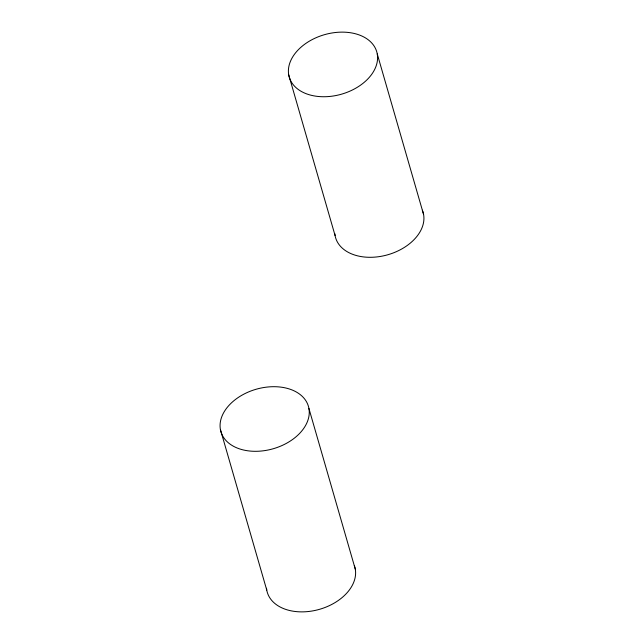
<?xml version="1.0" encoding="UTF-8"?>
<svg xmlns="http://www.w3.org/2000/svg" width="644" height="644" viewBox="0 0 644 644"><rect width="100%" height="100%" fill="white"/><g stroke="black" fill="none" stroke-linecap="round" stroke-linejoin="round"><path stroke-width="0.97" d="M377.255 53.959A45.555 30.952 -16.1 0 1 315.56 96.141A45.555 30.952 -16.1 0 1 306.15 43.204A45.555 30.952 -16.1 0 1 377.255 53.959L423.599 214.524M288.721 74.905L335.065 235.471M308.935 408.529A45.555 30.952 -16.1 0 1 247.24 450.711A45.555 30.952 -16.1 0 1 237.829 397.767A45.555 30.952 -16.1 0 1 308.935 408.529L355.279 569.095M220.401 429.476L266.745 590.041M422.343 210.202A45.555 30.952 -16.1 0 1 386.698 255.072A45.555 30.952 -16.1 0 1 334.824 233.683M354.353 565.617A45.555 30.952 -16.1 0 1 317.733 609.812A45.555 30.952 -16.1 0 1 266.503 588.254"/></g></svg>
